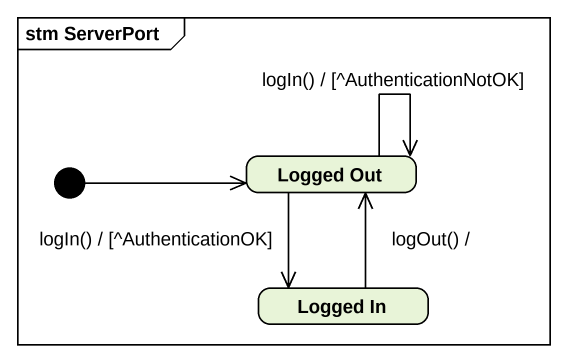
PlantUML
@startuml
mainframe stm ServerPort
hide empty description
state "Logged Out" as Logged_Out
state "Logged In" as Logged_In
[*] -right-> Logged_Out
Logged_Out --> Logged_Out : logIn() / [^AuthenticationNotOK]
Logged_Out --> Logged_In : logIn() / [^AuthenticationOK]
Logged_In -up-> Logged_Out : logOut() /
@enduml
